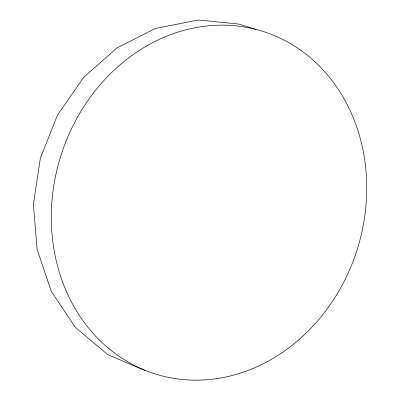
<?xml version="1.0" encoding="UTF-8"?>
<svg xmlns="http://www.w3.org/2000/svg" width="400" height="400" viewBox="0 0 400 400"><rect width="100%" height="100%" fill="white"/><g stroke="black" fill="none" stroke-linecap="round" stroke-linejoin="round"><path stroke-width="0.6" d="M255.84 29.385L238.89 24.08L198.32 20L155.41 28.47L117.035 47.885L83.63 77.44L57.47 115.12L40.335 158.36L33.395 204.21L37.12 249.545L51.26 291.28L74.855 326.57L76.22 328.115L107.865 354.725L145.25 370.615M282.4 352.45A179.53 155.41 -72.6 0 0 293.22 45.275A179.53 155.41 -72.6 0 0 51.425 210.235A179.53 155.41 -72.6 0 0 282.4 352.45"/></g></svg>
